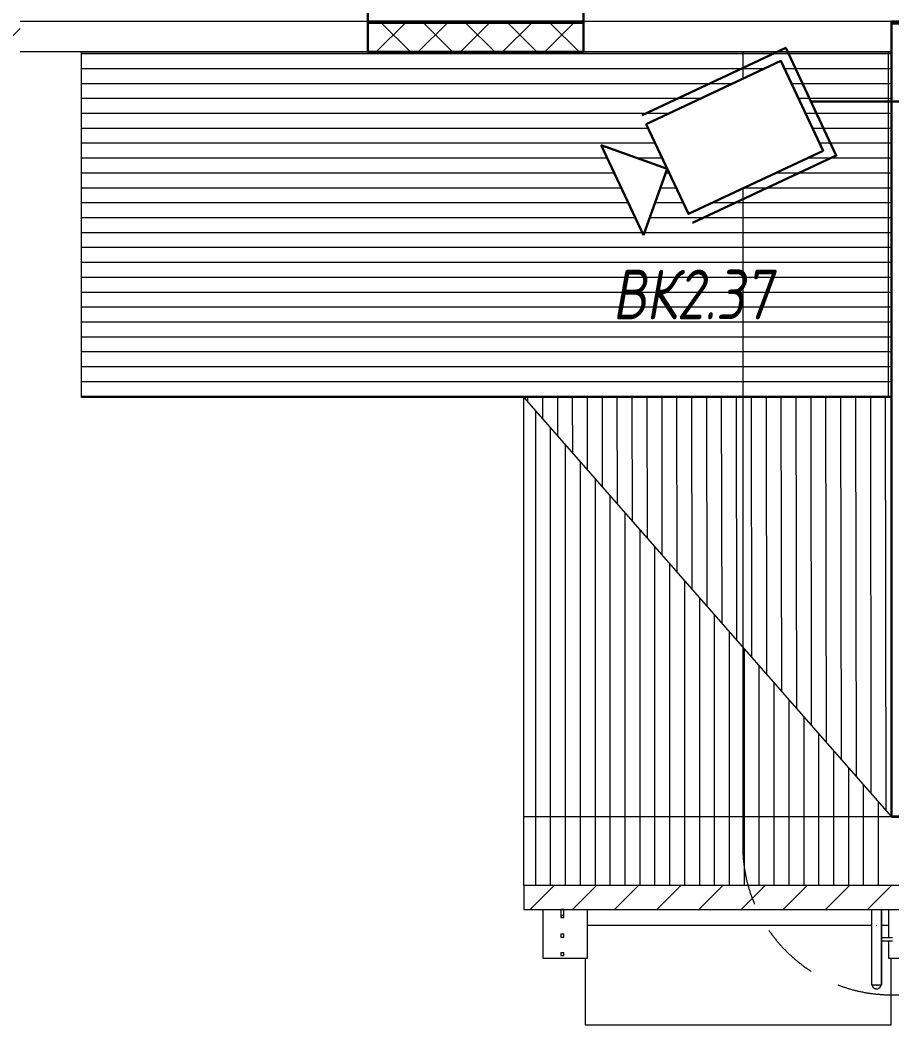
# Model space of a CAD drawing. Header units: millimetres. Extents: x -495897 to 1376592, y -28539 to 470976.
# Drawn here: x -13647 to -9260, y 370255 to 375312 of the extents above; entities that cross this region are included whole.
import ezdxf
from ezdxf import colors
from ezdxf.entities.mleader import LeaderData, LeaderLine
from ezdxf.enums import TextEntityAlignment as Align
from ezdxf.math import Vec2, Vec3

# ---------------------------------------------------------------- set-up
doc = ezdxf.new("R2010")
doc.units = ezdxf.units.MM
doc.set_wipeout_variables(frame=1)
doc.linetypes.add('ADSK_Сверху', pattern=[450, 300, -150])
for name, color, linetype, lineweight in [('RC-Видеонаблюдение', 5, 'Continuous', 30), ('RC-Выноски', 7, 'Continuous', 0), ('RC-Линии_связи-Адресные', 5, 'Continuous', 30), ('Витраж', 7, 'Continuous', 9), ('Крыша', 7, 'Continuous', 9), ('Крыша штриховка', 7, 'Continuous', 9), ('Лестницы', 252, 'Continuous', 9), ('Линии', 7, 'Continuous', 9), ('Ограждение', 252, 'Continuous', 9), ('Перекрытие', 252, 'Continuous', 18), ('Стены внутренние', 7, 'Continuous', 18), ('Стены наружные', 7, 'Continuous', 18), ('Стены штриховка', 7, 'Continuous', 9)]:
    doc.layers.add(name, color=color, linetype=linetype, lineweight=lineweight)
doc.layers.add('RC-Позиционные_обозначения', color=7, linetype='Continuous')
doc.styles.add('Mipgost_5', font='', dxfattribs={"height": 250})
doc.styles.add('RubezhCAD', font='', dxfattribs={"oblique": 10})
doc.styles.get("Standard").update_dxf_attribs({"font": ''})
doc.styles.get('Mipgost_5').set_extended_font_data('Mipgost')
doc.styles.get('RubezhCAD').set_extended_font_data('GOST type A')
doc.styles.get('Standard').set_extended_font_data('GOST type B')

# ---------------------------------------------------------------- blocks, each defined once
blk = doc.blocks.new('RC-UGO-CAM-03')
blk.add_attdef('PSTN', text='', height=2.5).set_placement((4.626, 3.284), align=Align.BOTTOM_LEFT)
blk.add_wipeout([(3.743, 0), (6.243, 2.499), (6.243, -2.499)])
blk.add_line((6.243, 2.499), (6.243, -2.499))
blk.add_wipeout([(-3.743, -2.499), (-3.741, 2.497), (3.743, 2.499), (3.743, -2.499)])
for q in [(6.243, 2.499), (6.243, -2.499)]:
    blk.add_line((3.743, 0), q)
blk.add_lwpolyline([(3.743, 2.999), (-4.243, 2.999), (-4.243, -2.999), (3.743, -2.999)])
blk.add_lwpolyline([(3.743, -2.499), (3.743, 2.499), (-3.743, 2.499), (-3.743, -2.499), (3.743, -2.499)], close=True)
blk = doc.blocks.new('1 этаж')
at = {"layer": 'Витраж', "color": 251, "lineweight": 18, "true_color": 0x636466}
for p, q in [((-10155.5, 10437.1), (-10170.5, 10437.1)), ((-10170.5, 10437.1), (-10170.5, 10407.1)), ((-10155.5, 10407.1), (-10155.5, 10437.1)), ((-10170.5, 10407.1), (-10155.5, 10407.1)), ((-10155.5, 10219.8), (-10170.5, 10219.8)), ((-10170.5, 10219.8), (-10170.5, 10204.8)), ((-10155.5, 10204.8), (-10155.5, 10219.8)), ((-10170.5, 10204.8), (-10155.5, 10204.8))]:
    blk.add_line(p, q, dxfattribs=at)
at = {"layer": 'Витраж', "color": 251, "lineweight": 18, "true_color": 0x636466, "extrusion": (0, 0, -1)}
for p, q in [((-10155.5, 10407.1), (-10170.5, 10407.1)), ((-10170.5, 10407.1), (-10170.5, 10397.3)), ((-10170.5, 10397.3), (-10155.5, 10397.3)), ((-10155.5, 10397.3), (-10155.5, 10407.1)), ((-10155.5, 10312.3), (-10170.5, 10312.3)), ((-10170.5, 10312.3), (-10170.5, 10297.3)), ((-10170.5, 10297.3), (-10155.5, 10297.3)), ((-10155.5, 10297.3), (-10155.5, 10312.3))]:
    blk.add_line(p, q, dxfattribs=at)
at = {"layer": 'Крыша', "color": 251, "true_color": 0x636466}
for p, q in [((-12581.8, 14753.3), (-8505.8, 14753.3)), ((-12581.8, 13013.3), (-12581.8, 14753.3)), ((-10355.8, 13013.3), (-12581.8, 13013.3)), ((-10355.8, 13013.3), (-8505.8, 13016.3)), ((-10355.8, 13013.3), (-8505.8, 10904.3)), ((-10355.8, 10558.2), (-10355.8, 13013.3)), ((-8505.8, 10904.3), (-10355.8, 10904.3))]:
    blk.add_line(p, q, dxfattribs=at)
at = {"layer": 'Крыша', "color": 251, "lineweight": 18, "true_color": 0x636466}
for p, q in [((-10355.8, 10558.2), (-10355.8, 10437.1)), ((-8195.8, 10558.2), (-10355.8, 10558.2)), ((-10355.8, 10437.1), (-8195.8, 10437.1))]:
    blk.add_line(p, q, dxfattribs=at)
at = {"layer": 'Крыша', "color": 251, "linetype": 'Continuous', "true_color": 0x636466}
for p, q in [((-10323.6, 10437.1), (-10202.5, 10558.2)), ((-10111.5, 10437.1), (-9990.4, 10558.2)), ((-9899.4, 10437.1), (-9778.2, 10558.2)), ((-9687.2, 10437.1), (-9566.1, 10558.2)), ((-9475.1, 10437.1), (-9354, 10558.2)), ((-9263, 10437.1), (-9141.9, 10558.2)), ((-9050.9, 10437.1), (-8929.7, 10558.2)), ((-8838.7, 10437.1), (-8717.6, 10558.2)), ((-8626.6, 10437.1), (-8505.5, 10558.2))]:
    blk.add_line(p, q, dxfattribs=at)
at = {"layer": 'Крыша штриховка', "color": 251, "linetype": 'Continuous', "true_color": 0x636466}
for p, q in [((-12581.8, 14744.9), (-8505.8, 14744.9)), ((-12581.8, 14669.9), (-8505.8, 14669.9)), ((-12581.8, 14594.9), (-8505.8, 14594.9)), ((-12581.8, 14519.9), (-8505.8, 14519.9)), ((-12581.8, 14444.9), (-8505.8, 14444.9)), ((-12581.8, 14369.9), (-8505.8, 14369.9)), ((-12581.8, 14294.9), (-8505.8, 14294.9)), ((-12581.8, 14219.9), (-8505.8, 14219.9)), ((-12581.8, 14144.9), (-8505.8, 14144.9)), ((-12581.8, 14069.9), (-8505.8, 14069.9)), ((-12581.8, 13994.9), (-8505.8, 13994.9)), ((-12581.8, 13919.9), (-8505.8, 13919.9)), ((-12581.8, 13844.9), (-8505.8, 13844.9)), ((-12581.8, 13769.9), (-8505.8, 13769.9)), ((-12581.8, 13694.9), (-8505.8, 13694.9)), ((-12581.8, 13619.9), (-8505.8, 13619.9)), ((-12581.8, 13544.9), (-8505.8, 13544.9)), ((-12581.8, 13469.9), (-8505.8, 13469.9)), ((-12581.8, 13394.9), (-8505.8, 13394.9)), ((-12581.8, 13319.9), (-8505.8, 13319.9)), ((-12581.8, 13244.9), (-8505.8, 13244.9)), ((-12581.8, 13169.9), (-8505.8, 13169.9)), ((-12581.8, 13094.9), (-8505.8, 13094.9)), ((-12581.8, 13019.9), (-8505.8, 13019.9)), ((-10337.2, 13013.3), (-10337.2, 12992.1)), ((-10262.2, 13013.4), (-10262.1, 12906.4)), ((-10187.2, 13013.5), (-10186.9, 12820.8)), ((-10112.2, 13013.7), (-10111.8, 12735.1)), ((-10037.2, 13013.8), (-10036.7, 12649.4)), ((-9962.2, 13013.9), (-9961.5, 12563.8)), ((-9887.2, 13014), (-9886.4, 12478.1)), ((-9812.2, 13014.2), (-9811.2, 12392.5)), ((-9737.2, 13014.3), (-9736.1, 12306.8)), ((-9662.2, 13014.4), (-9661, 12221.1)), ((-9587.2, 13014.5), (-9585.8, 12135.5)), ((-9512.2, 13014.6), (-9510.7, 12049.8)), ((-9437.2, 13014.8), (-9435.5, 11964.2)), ((-9362.2, 13014.9), (-9360.4, 11878.5)), ((-9287.2, 13015), (-9285.3, 11792.9)), ((-9212.2, 13015.1), (-9210.1, 11707.2)), ((-9137.2, 13015.2), (-9135, 11621.5)), ((-9062.2, 13015.4), (-9059.8, 11535.9)), ((-8987.2, 13015.5), (-8984.7, 11450.2)), ((-8912.2, 13015.6), (-8909.6, 11364.6)), ((-8837.2, 13015.7), (-8834.4, 11278.9)), ((-8762.2, 13015.9), (-8759.3, 11193.2)), ((-8687.2, 13016), (-8684.1, 11107.6)), ((-8612.2, 13016.1), (-8609, 11021.9)), ((-8537.2, 13016.2), (-8533.9, 10936.3)), ((-10297.8, 12947.1), (-10297.8, 10904.3)), ((-10222.8, 12861.6), (-10222.8, 10904.3)), ((-10147.8, 12776.1), (-10147.8, 10904.3)), ((-10072.8, 12690.6), (-10072.8, 10904.3)), ((-9997.8, 12605.1), (-9997.8, 10904.3)), ((-9922.8, 12519.6), (-9922.8, 10904.3)), ((-9847.8, 12434.1), (-9847.8, 10904.3)), ((-9772.8, 12348.6), (-9772.8, 10904.3)), ((-9697.8, 12263.1), (-9697.8, 10904.3)), ((-9622.8, 12177.6), (-9622.8, 10904.3)), ((-9547.8, 12092.1), (-9547.8, 10904.3)), ((-9472.8, 12006.6), (-9472.8, 10904.3)), ((-9397.8, 11921.1), (-9397.8, 10904.3)), ((-9322.8, 11835.6), (-9322.8, 10904.3)), ((-9247.8, 11750.1), (-9247.8, 10904.3)), ((-9172.8, 11664.6), (-9172.8, 10904.3)), ((-9097.8, 11579.1), (-9097.8, 10904.3)), ((-9022.8, 11493.6), (-9022.8, 10904.3)), ((-8947.8, 11408.1), (-8947.8, 10904.3)), ((-8872.8, 11322.6), (-8872.8, 10904.3)), ((-8797.8, 11237.1), (-8797.8, 10904.3)), ((-8722.8, 11151.6), (-8722.8, 10904.3)), ((-8647.8, 11066.1), (-8647.8, 10904.3)), ((-8572.8, 10980.6), (-8572.8, 10904.3)), ((-10297.8, 10904.3), (-10297.8, 10558.2)), ((-10222.8, 10904.3), (-10222.8, 10558.2)), ((-10147.8, 10904.3), (-10147.8, 10558.2)), ((-10072.8, 10904.3), (-10072.8, 10558.2)), ((-9997.8, 10904.3), (-9997.8, 10558.2)), ((-9922.8, 10904.3), (-9922.8, 10558.2)), ((-9847.8, 10904.3), (-9847.8, 10558.2)), ((-9772.8, 10904.3), (-9772.8, 10558.2)), ((-9697.8, 10904.3), (-9697.8, 10558.2)), ((-9622.8, 10904.3), (-9622.8, 10558.2)), ((-9547.8, 10904.3), (-9547.8, 10558.2)), ((-9472.8, 10904.3), (-9472.8, 10558.2)), ((-9397.8, 10904.3), (-9397.8, 10558.2)), ((-9322.8, 10904.3), (-9322.8, 10558.2)), ((-9247.8, 10904.3), (-9247.8, 10558.2)), ((-9172.8, 10904.3), (-9172.8, 10558.2)), ((-9097.8, 10904.3), (-9097.8, 10558.2)), ((-9022.8, 10904.3), (-9022.8, 10558.2)), ((-8947.8, 10904.3), (-8947.8, 10558.2)), ((-8872.8, 10904.3), (-8872.8, 10558.2)), ((-8797.8, 10904.3), (-8797.8, 10558.2)), ((-8722.8, 10904.3), (-8722.8, 10558.2)), ((-8647.8, 10904.3), (-8647.8, 10558.2)), ((-8572.8, 10904.3), (-8572.8, 10558.2))]:
    blk.add_line(p, q, dxfattribs=at)
at = {"layer": 'Лестницы', "color": 251, "true_color": 0x636466}
for p, q in [((-8606, 10356.3), (-10035, 10356.3)), ((-8606, 10356.3), (-10035, 10356.3)), ((-8520.8, 10356.3), (-8556, 10356.3)), ((-8520.8, 10356.3), (-8556, 10356.3)), ((-10048, 10191.8), (-10048, 9856.3)), ((-8508, 9856.3), (-8508, 10191.8)), ((-10048, 9856.3), (-8508, 9856.3))]:
    blk.add_line(p, q, dxfattribs=at)
at = {"layer": 'Линии', "color": 251, "linetype": 'ADSK_Сверху', "ltscale": 100, "true_color": 0x636466}
for p, q in [((-9254.5, 14754.3), (-9254.5, 10756.3)), ((-8505.8, 10007.5), (-2273.8, 10007.5))]:
    blk.add_line(p, q, dxfattribs=at)
at = {"layer": 'Линии', "color": 251, "linetype": 'ADSK_Сверху', "true_color": 0x636466}
blk.add_arc((-8505.8, 10756.3), 748.7, 180, 270, dxfattribs=at)
at = {"layer": 'Ограждение', "color": 251, "true_color": 0x636466}
for p, q in [((-8606, 10437.1), (-8606, 10348)), ((-8606, 10437.1), (-8606, 10356.3)), ((-8556, 10348), (-8556, 10437.1)), ((-8556, 10437.1), (-8556, 10356.3)), ((-8606, 10356.3), (-8606, 10056.3)), ((-8606, 10348), (-8606, 10056.3)), ((-8556, 10356.3), (-8556, 10056.3)), ((-8556, 10056.3), (-8556, 10348)), ((-8501, 10293.7), (-8556, 10293.7)), ((-8556, 10278.7), (-8501, 10278.7)), ((-8556, 10056.3), (-8606, 10056.3)), ((-8583.4, 10056.3), (-8578.7, 10056.3))]:
    blk.add_line(p, q, dxfattribs=at)
at = {"layer": 'Ограждение', "color": 251, "true_color": 0x636466, "flags": 128}
for points in [[(-8581, 10036.3), (-8581.8, 10036.3), (-8582.6, 10036.3), (-8583.4, 10036.4), (-8584.2, 10036.5), (-8585, 10036.7), (-8585.8, 10036.8), (-8586.6, 10037), (-8587.3, 10037.3), (-8588.1, 10037.6), (-8588.8, 10037.8), (-8589.6, 10038.2), (-8590.3, 10038.5), (-8591, 10038.9), (-8591.7, 10039.3), (-8592.3, 10039.8), (-8593, 10040.2), (-8593.6, 10040.7), (-8594.2, 10041.2), (-8594.8, 10041.8), (-8595.4, 10042.3), (-8595.9, 10042.9), (-8596.5, 10043.5), (-8597, 10044.2), (-8597.4, 10044.8), (-8597.9, 10045.5), (-8598.3, 10046.1), (-8598.7, 10046.8), (-8599, 10047.6), (-8599.4, 10048.3), (-8599.7, 10049), (-8600, 10049.8), (-8600.2, 10050.5), (-8600.4, 10051.3), (-8600.6, 10052.1), (-8600.8, 10052.9), (-8600.9, 10053.7), (-8601, 10054.5), (-8601, 10055.3), (-8601, 10056.1), (-8601, 10056.3)], [(-8561, 10056.3), (-8561.1, 10055.5), (-8561.1, 10054.7), (-8561.2, 10053.9), (-8561.3, 10053.1), (-8561.4, 10052.3), (-8561.6, 10051.5), (-8561.8, 10050.7), (-8562.1, 10050), (-8562.3, 10049.2), (-8562.6, 10048.5), (-8562.9, 10047.8), (-8563.3, 10047), (-8563.7, 10046.3), (-8564.1, 10045.6), (-8564.5, 10045), (-8565, 10044.3), (-8565.5, 10043.7), (-8566, 10043.1), (-8566.5, 10042.5), (-8567.1, 10041.9), (-8567.7, 10041.4), (-8568.3, 10040.9), (-8568.9, 10040.4), (-8569.6, 10039.9), (-8570.2, 10039.4), (-8570.9, 10039), (-8571.6, 10038.6), (-8572.3, 10038.3), (-8573.1, 10037.9), (-8573.8, 10037.6), (-8574.5, 10037.4), (-8575.3, 10037.1), (-8576.1, 10036.9), (-8576.9, 10036.7), (-8577.6, 10036.6), (-8578.4, 10036.4), (-8579.2, 10036.4), (-8580, 10036.3), (-8580.8, 10036.3), (-8581, 10036.3)]]:
    blk.add_lwpolyline(points, dxfattribs=at)
at = {"layer": 'Ограждение', "color": 251, "true_color": 0x636466}
blk.add_open_spline([(-8582.9, 10356.2), (-8582.3, 10356.3), (-8581, 10356.3), (-8579.8, 10356.3), (-8579.2, 10356.2)], degree=3, dxfattribs=at)
at = {"layer": 'Перекрытие', "color": 251, "ltscale": 100, "true_color": 0x636466}
for p, q in [((-10261, 10437.1), (-10261, 10191.8)), ((-10035, 10191.8), (-10035, 10437.1)), ((-8520.8, 10437.1), (-8520.8, 10293.4)), ((-8520.8, 10278.9), (-8520.8, 10191.8)), ((-10261, 10191.8), (-10035, 10191.8)), ((-8520.8, 10191.8), (-8295, 10191.8))]:
    blk.add_line(p, q, dxfattribs=at)
at = {"layer": 'Стены внутренние', "color": 251, "lineweight": 30, "true_color": 0x636466}
for p, q in [((-11140.8, 15456.3), (-11140.8, 14906.3)), ((-10055.8, 14906.3), (-10055.8, 15456.3)), ((-11140.8, 14906.3), (-10055.8, 14906.3)), ((-11140.8, 14896.3), (-11140.8, 14754.3)), ((-10055.8, 14754.3), (-10055.8, 14896.3)), ((-8505.8, 14896.3), (-8505.8, 10904.3)), ((-11140.8, 14754.3), (-10055.8, 14754.3)), ((-8505.8, 10904.3), (-6408.4, 10904.3))]:
    blk.add_line(p, q, dxfattribs=at)
at = {"layer": 'Стены внутренние', "color": 251, "linetype": 'Continuous', "lineweight": 9, "true_color": 0x636466}
for p, q in [((-13004.8, 14756.3), (-12890.8, 14870.3)), ((-11095.6, 14756.3), (-10955.6, 14896.3)), ((-10929.8, 14756.3), (-11069.8, 14896.3)), ((-10883.5, 14756.3), (-10743.5, 14896.3)), ((-10717.6, 14756.3), (-10857.6, 14896.3)), ((-10671.3, 14756.3), (-10531.3, 14896.3)), ((-10505.5, 14756.3), (-10645.5, 14896.3)), ((-10459.2, 14756.3), (-10319.2, 14896.3)), ((-10293.4, 14756.3), (-10433.4, 14896.3)), ((-10247.1, 14756.3), (-10107.1, 14896.3)), ((-10081.3, 14756.3), (-10221.3, 14896.3)), ((-10133.1, 14754.3), (-10134.3, 14756.3)), ((-8503.8, 14283), (-8505.8, 14279.5)), ((-8503.8, 12541.8), (-8505.8, 12545.3)), ((-8503.9, 11234.7), (-8505.8, 11231.5))]:
    blk.add_line(p, q, dxfattribs=at)
at = {"layer": 'Стены внутренние', "color": 251, "true_color": 0x636466}
for p, q in [((-11140.8, 14906.3), (-12890.8, 14906.3)), ((-8505.8, 14906.3), (-10055.8, 14906.3)), ((-11140.8, 14754.3), (-12890.8, 14754.3)), ((-8505.8, 14754.3), (-10055.8, 14754.3))]:
    blk.add_line(p, q, dxfattribs=at)
at = {"layer": 'Стены наружные', "color": 251, "lineweight": 30, "true_color": 0x636466}
for p, q in [((-11140.8, 14906.3), (-11140.8, 14896.3)), ((-10055.8, 14896.3), (-10055.8, 14906.3)), ((-5610.8, 14906.3), (-8505.8, 14906.3)), ((-8505.8, 14906.3), (-8505.8, 14896.3)), ((-8505.8, 14896.3), (-8253.8, 14896.3))]:
    blk.add_line(p, q, dxfattribs=at)
at = {"layer": 'Стены наружные', "color": 251, "true_color": 0x636466}
blk.add_line((-8520.8, 13016.2), (-8520.8, 14754.3), dxfattribs=at)
at = {"layer": 'Стены штриховка', "color": 251, "true_color": 0x636466}
for p, q in [((-10055.8, 14896.3), (-11140.8, 14896.3)), ((-8503.8, 10904.3), (-8503.8, 14906.3)), ((-11138.8, 14830.3), (-11140.8, 14830.3)), ((-11138.8, 14830.3), (-11138.8, 14756.3)), ((-10055.8, 14830.3), (-10057.8, 14830.3)), ((-10057.8, 14756.3), (-10057.8, 14830.3)), ((-11138.8, 14756.3), (-10057.8, 14756.3)), ((-6408.4, 10906.3), (-8505.8, 10906.3))]:
    blk.add_line(p, q, dxfattribs=at)

msp = doc.modelspace()

# ---------------------------------------------------------------- block references
msp.add_blockref('1 этаж', (-756.474, 360398.765))

# ---------------------------------------------------------------- leaders
at = {"layer": 'RC-Выноски', "linetype": 'Continuous', "ltscale": 15}
ml = msp.add_multileader_mtext('Standard', dxfattribs=at)
ml.set_content('В ЛВС здания школы', color=256, style='Mipgost_5')
ml.set_leader_properties()
ml.build(insert=Vec2(0, 0))
ml.multileader.update_dxf_attribs({"has_text_frame": 1, "text_left_attachment_type": 6, "text_right_attachment_type": 6, "dogleg_length": 2, "arrow_head_size": 400, "scale": 100})
ctx = ml.context
ctx.base_point, ctx.scale, ctx.char_height, ctx.arrow_head_size, ctx.landing_gap_size, ctx.plane_origin = Vec3(408469.171, 372490.934), 100, 250, 400, 100, Vec3(-116420.439, 333728.374)
ctx.left_attachment, ctx.right_attachment, ctx.text_align_type = 6, 6, 2
notes = []
notes.append((ctx, [(1, (1, 1, 0), (411431.849, 372490.934), (-1, 0), 200, [(0, [(411431.849, 370475.664)], 0, [])])]))
ctx.mtext.insert, ctx.mtext.width, ctx.mtext.alignment, ctx.mtext.flow_direction = Vec3(411131.849, 372790.934), 4609.04485, 3, 5
for ctx, leaders in notes:
    for number, flags, end, landing, length, lines in leaders:
        leader = LeaderData()
        leader.index, (leader.has_last_leader_line, leader.has_dogleg_vector, leader.attachment_direction) = number, flags
        leader.last_leader_point, leader.dogleg_vector, leader.dogleg_length = Vec3(end), Vec3(landing), length
        for number, points, colour, breaks in lines:
            line = LeaderLine()
            line.index, line.vertices, line.color, line.breaks = number, Vec3.list(points), colors.encode_raw_color(colour), breaks
            leader.lines.append(line)
        ctx.leaders.append(leader)

# ---------------------------------------------------------------- next in the draw order: block references
at = {"layer": 'RC-Видеонаблюдение'}
ref = msp.add_blockref('RC-UGO-CAM-03', (-10051.543, 374721.738), dxfattribs=dict(at, xscale=99.99999999999997, yscale=99.99999999999997, zscale=99.99999999999997, rotation=205.117937392317))
ref.add_attrib('PSTN', 'ВК2.37', (-10666.438, 373806.393), dxfattribs={"layer": 'RC-Позиционные_обозначения', "height": 250, "style": 'RubezhCAD', "oblique": 10})

# ---------------------------------------------------------------- next in the draw order: linework, layer by layer
at = {"layer": 'RC-Линии_связи-Адресные'}
msp.add_line((-9667.38, 374901.84), (-8770.249, 374901.84), dxfattribs=at)

doc.saveas('drawing.dxf')
